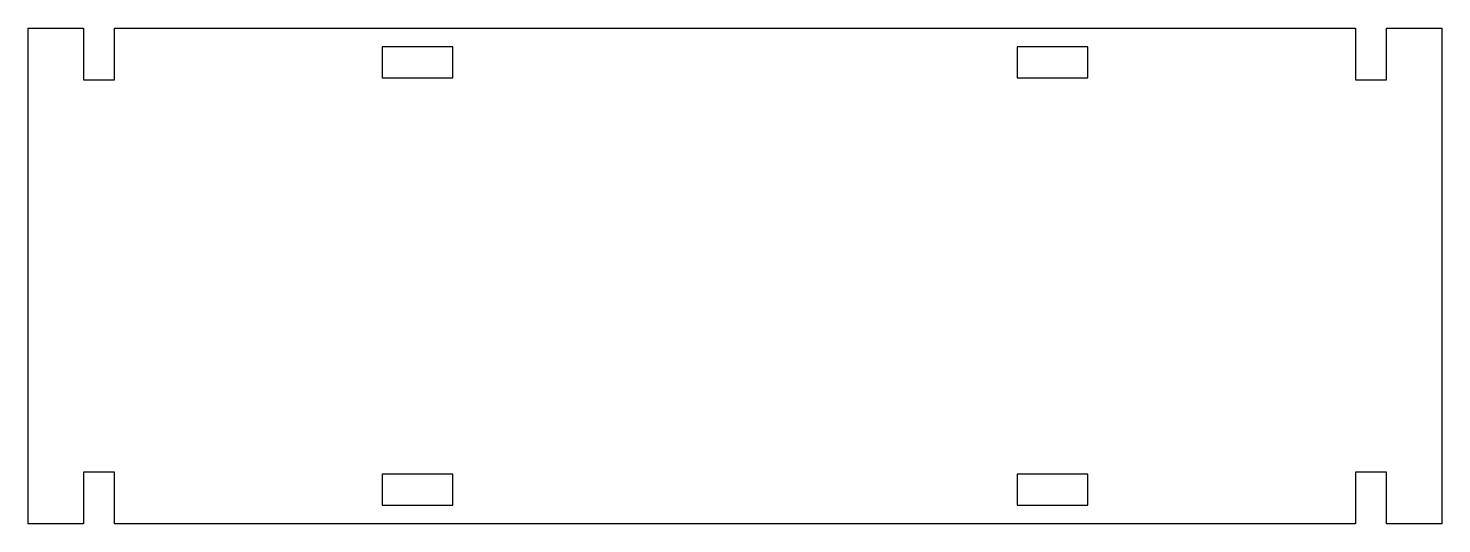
# Model space of a CAD drawing. Header units: millimetres. Extents: x -200 to 0, y -70 to 0.
import ezdxf

# ---------------------------------------------------------------- set-up
doc = ezdxf.new("R2010")
doc.units = ezdxf.units.MM
doc.layers.get('0').update_dxf_attribs({"linetype": 'CONTINUOUS'})

msp = doc.modelspace()

# ---------------------------------------------------------------- linework, layer by layer
for points in [[(-200, 0), (-192.2, 0), (-192.2, -7.3), (-187.8, -7.3), (-187.8, 0), (-12.2, 0), (-12.2, -7.3), (-7.8, -7.3), (-7.8, 0), (0, 0), (0, -70), (-7.8, -70), (-7.8, -62.7), (-12.2, -62.7), (-12.2, -70), (-187.8, -70), (-187.8, -62.7), (-192.2, -62.7), (-192.2, -70), (-200, -70)], [(-139.91, -2.6), (-149.91, -2.6), (-149.91, -7), (-139.91, -7)], [(-60.09, -2.6), (-60.09, -7), (-50.09, -7), (-50.09, -2.6)], [(-149.91, -67.4), (-139.91, -67.4), (-139.91, -63), (-149.91, -63)], [(-60.09, -67.4), (-50.09, -67.4), (-50.09, -63), (-60.09, -63)]]:
    msp.add_lwpolyline(points, close=True)

doc.saveas('drawing.dxf')
